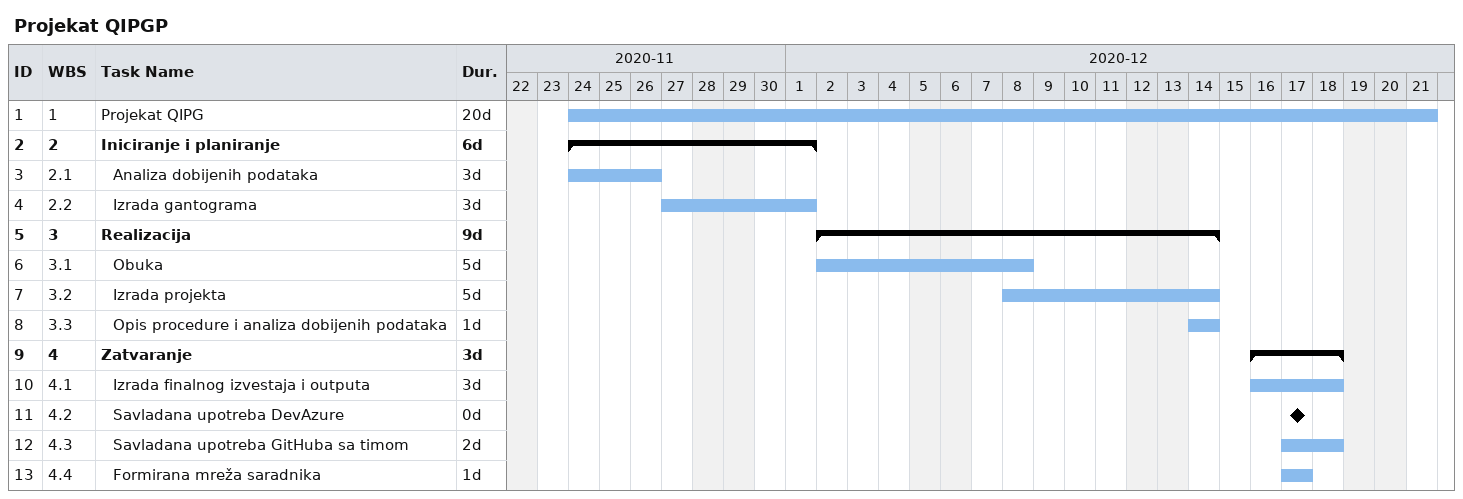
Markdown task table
Projekat QIPGP

| ID | WBS | Task | Duration | Start | Finish |
|---|---|---|---|---|---|
| 1 | 1 | Projekat QIPG | 20d | 2020-11-24 | 2020-12-21 |
| 2 | 2 | **Iniciranje i planiranje** | 6d | 2020-11-24 | 2020-12-01 |
| 3 | 2.1 | Analiza dobijenih podataka | 3d | 2020-11-24 | 2020-11-26 |
| 4 | 2.2 | Izrada gantograma | 3d | 2020-11-27 | 2020-12-01 |
| 5 | 3 | **Realizacija** | 9d | 2020-12-02 | 2020-12-14 |
| 6 | 3.1 | Obuka | 5d | 2020-12-02 | 2020-12-08 |
| 7 | 3.2 | Izrada projekta | 5d | 2020-12-08 | 2020-12-14 |
| 8 | 3.3 | Opis procedure i analiza dobijenih podataka | 1d | 2020-12-14 | 2020-12-14 |
| 9 | 4 | **Zatvaranje** | 3d | 2020-12-16 | 2020-12-18 |
| 10 | 4.1 | Izrada finalnog izvestaja i outputa | 3d | 2020-12-16 | 2020-12-18 |
| 11 | 4.2 | Savladana upotreba DevAzure | 0d | 2020-12-17 | 2020-12-17 |
| 12 | 4.3 | Savladana upotreba GitHuba sa timom | 2d | 2020-12-17 | 2020-12-18 |
| 13 | 4.4 | Formirana mreža saradnika | 1d | 2020-12-17 | 2020-12-17 |
